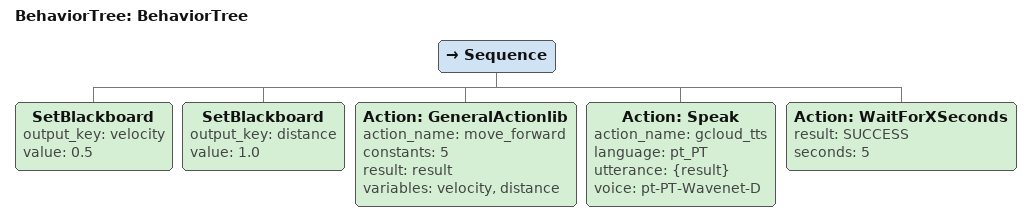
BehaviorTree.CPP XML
<?xml version="1.0"?>
<root main_tree_to_execute="BehaviorTree">
    <BehaviorTree ID="BehaviorTree">
        <Sequence>
            <SetBlackboard output_key="velocity" value="0.5"/>
            <SetBlackboard output_key="distance" value="1.0"/>
            <Action ID="GeneralActionlib" action_name="move_forward" constants="5" result="result" variables="velocity, distance"/>
            <Action ID="Speak" action_name="gcloud_tts" language="pt_PT" utterance="{result}" voice="pt-PT-Wavenet-D"/>
            <Action ID="WaitForXSeconds" result="SUCCESS" seconds="5"/>
        </Sequence>
    </BehaviorTree>
</root>
